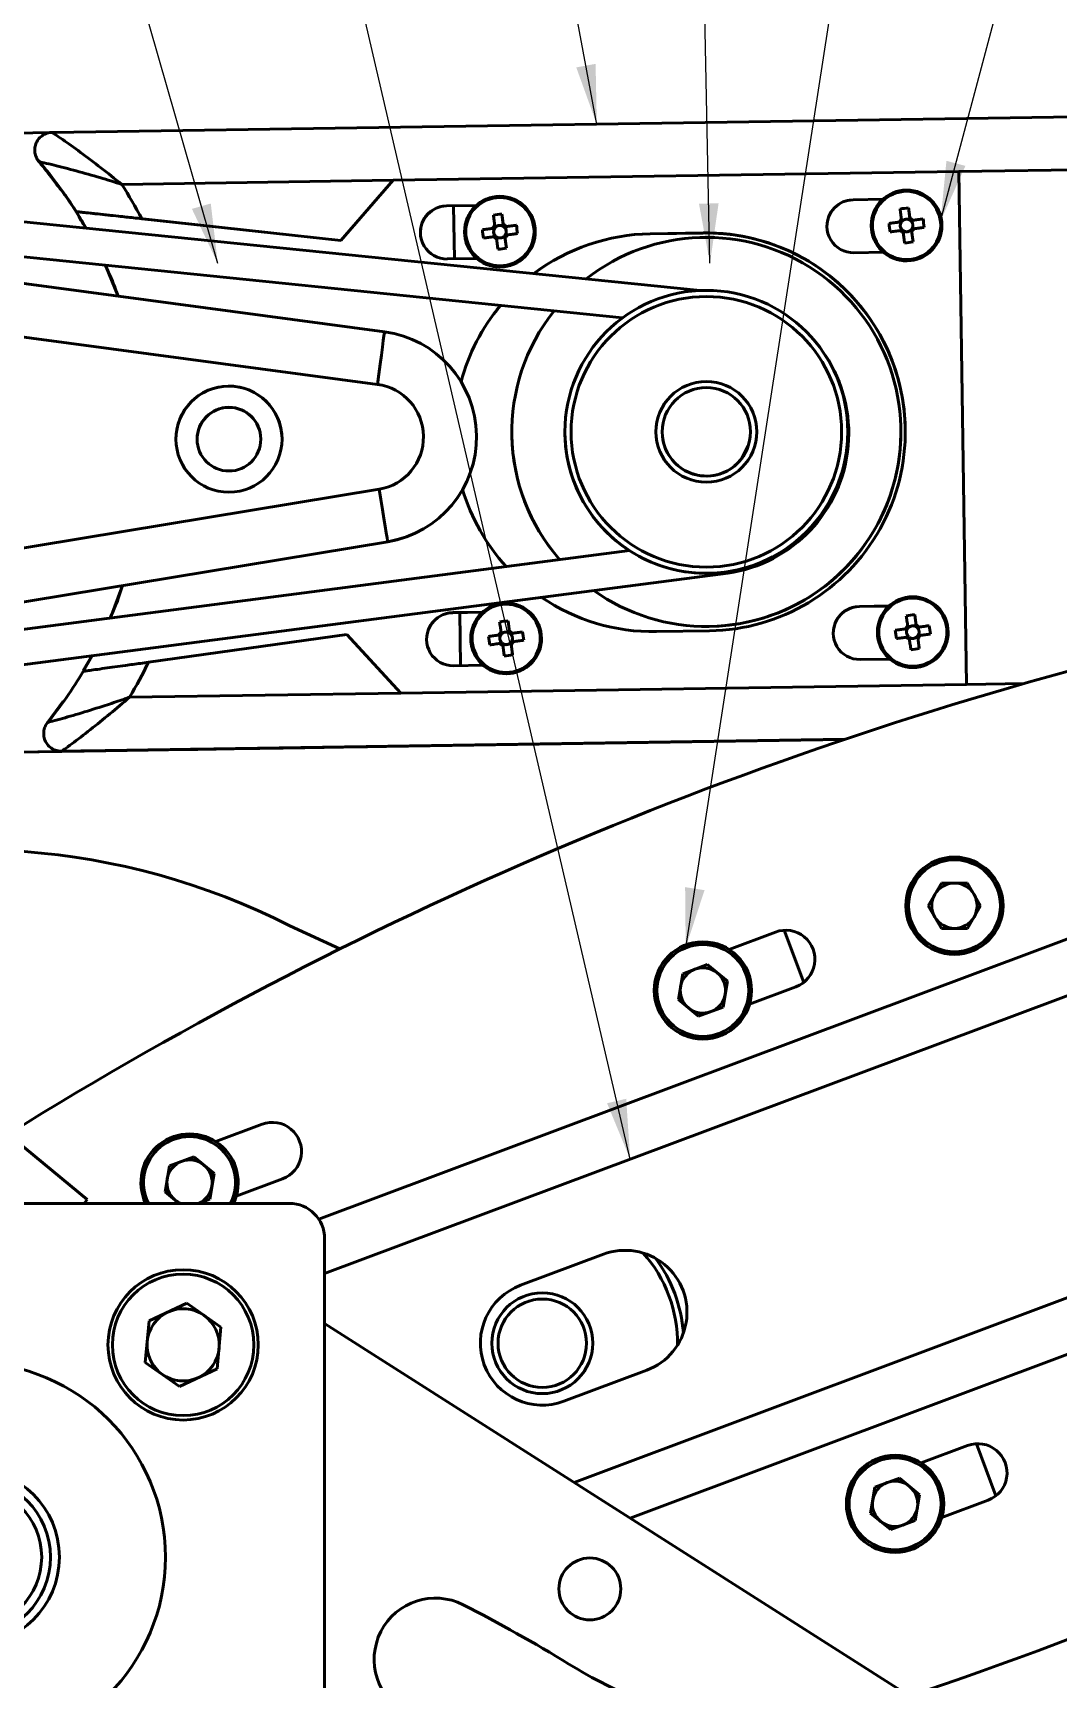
# Model space of a CAD drawing. Header units: millimetres. Extents: x -253 to 12701, y 1223 to 2077.
# Drawn here: x -90.4 to -33.7, y 1894.7 to 1985.7 of the extents above; entities that cross this region are included whole.
import ezdxf

# ---------------------------------------------------------------- set-up
doc = ezdxf.new("R2010")
doc.units = ezdxf.units.MM
doc.layers.add('NET DAM', color=7, linetype='Continuous', lineweight=50)
doc.layers.add('NET MANH', color=10, linetype='Continuous', lineweight=25)
doc.styles.get("Standard").update_dxf_attribs({"font": 'arial.ttf'})
doc.dimstyles.new('SLDDIMSTYLE0', dxfattribs={"dimtxt": 0.18, "dimasz": 3.302, "dimexe": 0, "dimexo": 0.0625, "dimgap": 0, "dimtad": 0, "dimtih": 1, "dimtoh": 1, "dimdec": 0, "dimrnd": 1e-09, "dimzin": 0, "dimdsep": 46, "dimtxsty": 'Standard', "dimsah": 1, "dimcen": 0.09, "dimadec": 0, "dimazin": 0, "dimtfac": 3.302, "dimtdec": 0, "dimtofl": 0, "dimtmove": 0, "dimatfit": 3, "dimfxl": 1, "dimfrac": 2, "dimtolj": 1, "dimtzin": 0, "dimarcsym": 0})

msp = doc.modelspace()

# ---------------------------------------------------------------- linework, layer by layer
at = {"layer": 'NET DAM', "color": 7}
for p, q in [((-29.001, 1981.169), (-89.355, 1980.247)), ((-101.415, 1980.053), (-89.354, 1980.237)), ((-90.317, 1979.254), (-90.317, 1979.254)), ((-90.317, 1979.245), (-90.317, 1979.245)), ((-90.089, 1978.698), (-89.152, 1977.477)), ((-90.081, 1978.622), (-90.08, 1978.638)), ((-90.081, 1978.631), (-90.081, 1978.631)), ((-90.081, 1978.622), (-90.081, 1978.622)), ((-70.507, 1977.602), (-39.221, 1978.08)), ((-39.221, 1978.079), (-70.507, 1977.601)), ((-39.221, 1978.08), (-28.956, 1978.237)), ((-39.221, 1978.08), (-38.788, 1949.728)), ((-53.514, 1971.505), (-107.109, 1976.953)), ((-89.152, 1977.477), (-89.021, 1977.307)), ((-85.505, 1977.373), (-70.507, 1977.602)), ((-73.389, 1974.268), (-70.507, 1977.602)), ((-70.507, 1977.601), (-73.389, 1974.267)), ((-70.507, 1977.601), (-70.507, 1977.602)), ((-67.551, 1976.179), (-65.912, 1976.204)), ((-67.551, 1976.178), (-65.913, 1976.203)), ((-67.551, 1976.179), (-67.551, 1976.178)), ((-67.16, 1976.183), (-67.115, 1973.252)), ((-45.065, 1976.523), (-43.426, 1976.548)), ((-45.065, 1976.521), (-43.427, 1976.546)), ((-45.065, 1976.523), (-45.065, 1976.521)), ((-42.003, 1976.073), (-41.921, 1975.464)), ((-73.389, 1974.267), (-88.024, 1975.866)), ((-88.024, 1975.866), (-88.024, 1975.866)), ((-88.024, 1975.866), (-87.471, 1974.957)), ((-84.405, 1975.472), (-73.389, 1974.268)), ((-64.734, 1975.076), (-64.873, 1975.058)), ((-64.408, 1975.12), (-64.546, 1975.101)), ((-64.489, 1975.729), (-64.408, 1975.12)), ((-64.408, 1975.12), (-64.397, 1975.042)), ((-64.373, 1975.024), (-64.295, 1975.034)), ((-63.687, 1975.116), (-64.295, 1975.034)), ((-64.277, 1974.896), (-64.295, 1975.034)), ((-44.065, 1975.071), (-44.065, 1975.071)), ((-43.081, 1975.208), (-42.472, 1975.289)), ((-42.472, 1975.289), (-42.395, 1975.3)), ((-42.472, 1975.289), (-42.454, 1975.151)), ((-42.248, 1975.42), (-42.386, 1975.401)), ((-41.921, 1975.464), (-42.06, 1975.445)), ((-41.921, 1975.464), (-41.911, 1975.386)), ((-41.886, 1975.368), (-41.809, 1975.378)), ((-41.2, 1975.46), (-41.809, 1975.378)), ((-41.791, 1975.239), (-41.809, 1975.378)), ((-41.747, 1974.913), (-41.766, 1975.051)), ((-40.154, 1975.131), (-40.154, 1975.131)), ((-57.814, 1969.992), (-103.35, 1974.621)), ((-57.816, 1969.991), (-103.345, 1974.619)), ((-73.389, 1974.267), (-73.389, 1974.268)), ((-66.551, 1974.728), (-66.551, 1974.727)), ((-65.567, 1974.865), (-64.958, 1974.946)), ((-64.958, 1974.946), (-64.881, 1974.956)), ((-64.958, 1974.946), (-64.94, 1974.807)), ((-64.915, 1974.619), (-64.896, 1974.48)), ((-64.784, 1974.395), (-64.646, 1974.413)), ((-64.458, 1974.438), (-64.319, 1974.457)), ((-64.329, 1974.534), (-64.319, 1974.457)), ((-64.238, 1973.848), (-64.319, 1974.457)), ((-64.233, 1974.569), (-64.252, 1974.708)), ((-62.641, 1974.787), (-62.641, 1974.787)), ((-53.349, 1974.685), (-56.282, 1974.64)), ((-56.282, 1974.639), (-53.349, 1974.683)), ((-56.282, 1974.64), (-56.282, 1974.639)), ((-53.349, 1974.685), (-53.349, 1974.683)), ((-42.429, 1974.963), (-42.41, 1974.824)), ((-42.298, 1974.739), (-42.159, 1974.757)), ((-41.971, 1974.782), (-41.833, 1974.801)), ((-41.843, 1974.878), (-41.833, 1974.801)), ((-41.751, 1974.192), (-41.833, 1974.801)), ((-65.867, 1973.271), (-67.506, 1973.246)), ((-43.38, 1973.615), (-45.02, 1973.59)), ((-97.638, 1972.789), (-70.978, 1969.22)), ((-86.408, 1972.897), (-85.706, 1971.192)), ((-71.367, 1966.314), (-97.947, 1969.872)), ((-60.163, 1967.216), (-60.163, 1967.216)), ((-65.89, 1963.492), (-65.89, 1963.495)), ((-63.935, 1963.521), (-63.935, 1963.52)), ((-61.002, 1963.57), (-61.002, 1963.568)), ((-55.625, 1963.653), (-55.612, 1963.945)), ((-55.625, 1963.653), (-55.625, 1963.653)), ((-50.737, 1963.727), (-50.737, 1963.727)), ((-45.36, 1963.808), (-45.36, 1963.81)), ((-45.337, 1962.913), (-45.307, 1963.728)), ((-45.307, 1963.728), (-45.307, 1963.73)), ((-42.427, 1963.849), (-42.427, 1963.85)), ((-45.337, 1962.914), (-45.337, 1962.913)), ((-97.737, 1956.144), (-71.279, 1960.512)), ((-104.068, 1951.075), (-57.439, 1957.126)), ((-70.801, 1957.617), (-97.339, 1953.236)), ((-97.339, 1953.232), (-70.801, 1957.614)), ((-70.801, 1957.614), (-70.801, 1957.617)), ((-106.473, 1948.807), (-51.993, 1955.877)), ((-106.472, 1948.806), (-51.993, 1955.875)), ((-51.993, 1955.877), (-51.993, 1955.875)), ((-85.46, 1955.193), (-86.137, 1953.402)), ((-44.721, 1954.036), (-43.082, 1954.061)), ((-44.721, 1954.035), (-43.083, 1954.06)), ((-67.207, 1953.693), (-65.568, 1953.718)), ((-67.207, 1953.691), (-65.57, 1953.716)), ((-67.207, 1953.693), (-67.207, 1953.691)), ((-66.816, 1953.697), (-66.772, 1950.766)), ((-64.145, 1953.243), (-64.064, 1952.634)), ((-44.721, 1954.036), (-44.721, 1954.035)), ((-41.659, 1953.586), (-41.577, 1952.977)), ((-73.056, 1952.494), (-84.03, 1950.954)), ((-70.073, 1949.25), (-73.056, 1952.494)), ((-66.207, 1952.241), (-66.207, 1952.241)), ((-65.223, 1952.378), (-64.615, 1952.459)), ((-64.615, 1952.459), (-64.537, 1952.47)), ((-64.615, 1952.459), (-64.596, 1952.321)), ((-64.39, 1952.59), (-64.529, 1952.571)), ((-64.064, 1952.634), (-64.202, 1952.615)), ((-64.064, 1952.634), (-64.053, 1952.556)), ((-64.029, 1952.538), (-63.952, 1952.548)), ((-63.343, 1952.63), (-63.952, 1952.548)), ((-63.933, 1952.409), (-63.952, 1952.548)), ((-62.297, 1952.301), (-62.297, 1952.301)), ((-55.946, 1952.642), (-53.013, 1952.687)), ((-53.016, 1952.931), (-53.016, 1952.93)), ((-43.721, 1952.585), (-43.721, 1952.585)), ((-42.737, 1952.722), (-42.128, 1952.803)), ((-42.128, 1952.803), (-42.051, 1952.813)), ((-42.128, 1952.803), (-42.11, 1952.665)), ((-42.085, 1952.477), (-42.066, 1952.338)), ((-41.904, 1952.934), (-42.043, 1952.915)), ((-41.954, 1952.252), (-41.816, 1952.271)), ((-41.577, 1952.977), (-41.716, 1952.959)), ((-41.628, 1952.296), (-41.489, 1952.314)), ((-41.577, 1952.977), (-41.567, 1952.9)), ((-41.543, 1952.881), (-41.465, 1952.892)), ((-41.499, 1952.392), (-41.489, 1952.314)), ((-41.408, 1951.706), (-41.489, 1952.314)), ((-40.857, 1952.973), (-41.465, 1952.892)), ((-41.447, 1952.753), (-41.465, 1952.892)), ((-41.403, 1952.426), (-41.422, 1952.565)), ((-39.81, 1952.645), (-39.81, 1952.645)), ((-64.571, 1952.133), (-64.552, 1951.994)), ((-64.44, 1951.908), (-64.302, 1951.927)), ((-64.114, 1951.952), (-63.975, 1951.971)), ((-63.985, 1952.048), (-63.975, 1951.971)), ((-63.894, 1951.362), (-63.975, 1951.971)), ((-63.89, 1952.083), (-63.908, 1952.221)), ((-87.164, 1951.311), (-87.639, 1950.49)), ((-87.142, 1951.314), (-87.635, 1950.447)), ((-65.523, 1950.785), (-67.163, 1950.76)), ((-43.037, 1951.128), (-44.676, 1951.103)), ((-38.788, 1949.728), (-70.073, 1949.25)), ((-70.073, 1949.25), (-85.072, 1949.02)), ((-89.824, 1946.991), (-89.824, 1946.991)), ((-89.824, 1946.982), (-89.824, 1946.982)), ((-89.824, 1946.982), (-89.822, 1946.932)), ((-96.228, 1945.906), (-45.549, 1946.68)), ((-88.831, 1946.019), (-96.228, 1945.906)), ((-88.831, 1946.028), (-45.519, 1946.691)), ((-88.831, 1946.028), (-88.831, 1946.028)), ((-88.831, 1946.019), (-88.831, 1946.019)), ((-40.908, 1937.49), (-40.186, 1938.741)), ((-38.741, 1938.741), (-40.186, 1938.741)), ((-38.741, 1938.741), (-38.018, 1937.49)), ((-40.908, 1937.49), (-40.186, 1936.238)), ((-38.018, 1937.49), (-38.741, 1936.238)), ((-76.205, 1936.384), (-73.452, 1935.098)), ((-31.224, 1936.397), (-74.617, 1920.158)), ((-49.358, 1936.031), (-51.922, 1935.072)), ((-47.795, 1933.252), (-48.873, 1936.132)), ((-40.186, 1936.238), (-38.741, 1936.238)), ((-53.133, 1934.232), (-54.486, 1933.726)), ((-52.017, 1933.313), (-53.133, 1934.232)), ((-54.724, 1932.3), (-54.486, 1933.726)), ((-52.017, 1933.313), (-52.255, 1931.888)), ((-53.609, 1931.381), (-54.724, 1932.3)), ((-50.791, 1932.05), (-48.227, 1933.009)), ((-53.609, 1931.381), (-52.255, 1931.888)), ((-77.746, 1925.408), (-80.31, 1924.448)), ((-87.412, 1921.246), (-91.792, 1924.855)), ((-81.521, 1923.608), (-82.875, 1923.102)), ((-80.406, 1922.69), (-81.521, 1923.608)), ((-83.113, 1921.676), (-82.875, 1923.102)), ((-80.406, 1922.69), (-80.644, 1921.264)), ((-79.179, 1921.426), (-76.615, 1922.386)), ((-82.332, 1921.033), (-83.113, 1921.676)), ((-76.246, 1921.033), (-111.446, 1921.033)), ((-87.588, 1921.033), (-87.412, 1921.246)), ((-81.261, 1921.033), (-80.644, 1921.264)), ((-74.291, 1891.7), (-74.291, 1919.077)), ((-63.453, 1916.506), (-58.874, 1918.219)), ((-57.398, 1903.634), (-23.842, 1916.192)), ((-81.91, 1915.507), (-84, 1914.535)), ((-81.91, 1915.507), (-80.023, 1914.183)), ((-84.204, 1912.239), (-84, 1914.535)), ((-80.023, 1914.183), (-80.226, 1911.886)), ((-42.024, 1893.851), (-74.291, 1914.384)), ((-84.204, 1912.239), (-82.317, 1910.914)), ((-82.317, 1910.914), (-80.226, 1911.886)), ((-56.475, 1911.809), (-61.054, 1910.096)), ((-38.734, 1907.643), (-41.298, 1906.684)), ((-37.171, 1904.864), (-38.249, 1907.743)), ((-42.509, 1905.844), (-43.862, 1905.337)), ((-41.393, 1904.925), (-42.509, 1905.844)), ((-44.1, 1903.912), (-43.862, 1905.337)), ((-41.393, 1904.925), (-41.632, 1903.5)), ((-40.167, 1903.662), (-37.603, 1904.621)), ((-42.985, 1902.993), (-44.1, 1903.912)), ((-42.985, 1902.993), (-41.632, 1903.5))]:
    msp.add_line(p, q, dxfattribs=at)
at = {"layer": 'NET DAM', "color": 8}
for p, q in [((-89.175, 1977.459), (-90.081, 1978.631)), ((-45.397, 1962.913), (-45.337, 1962.914)), ((-53.144, 1961.246), (-53.144, 1961.246)), ((-52.013, 1955.954), (-51.993, 1955.877)), ((-35.592, 1949.777), (-38.788, 1949.728)), ((-88.739, 1948.807), (-89.606, 1947.612)), ((-74.291, 1917.148), (-31.601, 1933.124)), ((-26.299, 1918.404), (-60.497, 1905.606))]:
    msp.add_line(p, q, dxfattribs=at)
at = {"layer": 'NET DAM', "color": 7, "flags": 128}
for points in [[(-42.468, 1976.011), (-42.458, 1975.941), (-42.449, 1975.871), (-42.44, 1975.8), (-42.43, 1975.729), (-42.421, 1975.658), (-42.411, 1975.586), (-42.402, 1975.514), (-42.392, 1975.442)], [(-41.927, 1975.504), (-41.936, 1975.577), (-41.946, 1975.648), (-41.955, 1975.72), (-41.965, 1975.791), (-41.974, 1975.862), (-41.984, 1975.933), (-41.993, 1976.003), (-42.003, 1976.073)], [(-64.954, 1975.667), (-64.945, 1975.597), (-64.935, 1975.527), (-64.926, 1975.456), (-64.916, 1975.386), (-64.907, 1975.314), (-64.897, 1975.243), (-64.888, 1975.171), (-64.878, 1975.098)], [(-64.413, 1975.161), (-64.423, 1975.233), (-64.432, 1975.305), (-64.442, 1975.376), (-64.451, 1975.448), (-64.461, 1975.519), (-64.47, 1975.589), (-64.48, 1975.659), (-64.489, 1975.729)], [(-63.687, 1975.116), (-63.756, 1975.106), (-63.826, 1975.097), (-63.897, 1975.088), (-63.968, 1975.078), (-64.039, 1975.069), (-64.111, 1975.059), (-64.183, 1975.05), (-64.255, 1975.04)], [(-42.513, 1975.284), (-42.585, 1975.275), (-42.657, 1975.265), (-42.728, 1975.256), (-42.8, 1975.246), (-42.871, 1975.237), (-42.941, 1975.227), (-43.011, 1975.218), (-43.081, 1975.208)], [(-41.2, 1975.46), (-41.27, 1975.45), (-41.34, 1975.441), (-41.411, 1975.432), (-41.482, 1975.422), (-41.553, 1975.413), (-41.625, 1975.403), (-41.697, 1975.393), (-41.769, 1975.384)], [(-41.707, 1974.919), (-41.635, 1974.928), (-41.563, 1974.938), (-41.491, 1974.947), (-41.42, 1974.957), (-41.349, 1974.966), (-41.278, 1974.976), (-41.208, 1974.985), (-41.138, 1974.994)], [(-64.999, 1974.941), (-65.071, 1974.931), (-65.143, 1974.921), (-65.215, 1974.912), (-65.286, 1974.902), (-65.357, 1974.893), (-65.427, 1974.883), (-65.498, 1974.874), (-65.567, 1974.865)], [(-65.505, 1974.399), (-65.435, 1974.409), (-65.365, 1974.418), (-65.295, 1974.428), (-65.224, 1974.437), (-65.152, 1974.447), (-65.081, 1974.456), (-65.009, 1974.466), (-64.937, 1974.475)], [(-64.779, 1974.355), (-64.769, 1974.283), (-64.76, 1974.211), (-64.75, 1974.139), (-64.74, 1974.068), (-64.731, 1973.997), (-64.722, 1973.926), (-64.712, 1973.856), (-64.703, 1973.786)], [(-64.238, 1973.848), (-64.247, 1973.918), (-64.256, 1973.988), (-64.266, 1974.059), (-64.275, 1974.13), (-64.285, 1974.201), (-64.294, 1974.273), (-64.304, 1974.345), (-64.314, 1974.417)], [(-64.193, 1974.575), (-64.121, 1974.584), (-64.049, 1974.594), (-63.977, 1974.603), (-63.906, 1974.613), (-63.835, 1974.622), (-63.764, 1974.632), (-63.694, 1974.641), (-63.625, 1974.651)], [(-43.019, 1974.743), (-42.949, 1974.753), (-42.879, 1974.762), (-42.808, 1974.771), (-42.738, 1974.781), (-42.666, 1974.79), (-42.595, 1974.8), (-42.523, 1974.81), (-42.45, 1974.819)], [(-42.293, 1974.699), (-42.283, 1974.626), (-42.273, 1974.554), (-42.264, 1974.483), (-42.254, 1974.411), (-42.245, 1974.34), (-42.235, 1974.27), (-42.226, 1974.2), (-42.217, 1974.13)], [(-41.751, 1974.192), (-41.761, 1974.262), (-41.77, 1974.332), (-41.78, 1974.403), (-41.789, 1974.474), (-41.799, 1974.545), (-41.808, 1974.617), (-41.818, 1974.688), (-41.827, 1974.761)], [(-71.367, 1966.314), (-71.291, 1966.881), (-71.218, 1967.426), (-71.151, 1967.929), (-71.092, 1968.369), (-71.044, 1968.731), (-71.008, 1968.999), (-70.986, 1969.165), (-70.978, 1969.22)], [(-50.771, 1963.28), (-50.865, 1962.908), (-51.244, 1962.198)], [(-71.279, 1960.512), (-71.185, 1959.948), (-71.096, 1959.405), (-71.013, 1958.904), (-70.941, 1958.466), (-70.881, 1958.105), (-70.837, 1957.838), (-70.81, 1957.673), (-70.801, 1957.617)], [(-64.61, 1953.181), (-64.601, 1953.111), (-64.592, 1953.041), (-64.582, 1952.97), (-64.573, 1952.899), (-64.563, 1952.828), (-64.554, 1952.756), (-64.544, 1952.684), (-64.534, 1952.612)], [(-64.069, 1952.674), (-64.079, 1952.746), (-64.088, 1952.818), (-64.098, 1952.89), (-64.107, 1952.961), (-64.117, 1953.032), (-64.126, 1953.103), (-64.136, 1953.173), (-64.145, 1953.243)], [(-42.124, 1953.524), (-42.115, 1953.455), (-42.105, 1953.385), (-42.096, 1953.314), (-42.086, 1953.243), (-42.077, 1953.172), (-42.067, 1953.1), (-42.058, 1953.028), (-42.048, 1952.956)], [(-41.583, 1953.018), (-41.592, 1953.09), (-41.602, 1953.162), (-41.612, 1953.234), (-41.621, 1953.305), (-41.631, 1953.376), (-41.64, 1953.447), (-41.649, 1953.517), (-41.659, 1953.586)], [(-64.655, 1952.454), (-64.727, 1952.445), (-64.799, 1952.435), (-64.871, 1952.425), (-64.942, 1952.416), (-65.013, 1952.406), (-65.084, 1952.397), (-65.154, 1952.388), (-65.223, 1952.378)], [(-63.343, 1952.63), (-63.412, 1952.62), (-63.483, 1952.611), (-63.553, 1952.601), (-63.624, 1952.592), (-63.695, 1952.582), (-63.767, 1952.573), (-63.839, 1952.563), (-63.911, 1952.554)], [(-42.169, 1952.798), (-42.241, 1952.788), (-42.313, 1952.779), (-42.384, 1952.769), (-42.456, 1952.76), (-42.527, 1952.75), (-42.597, 1952.741), (-42.667, 1952.731), (-42.737, 1952.722)], [(-42.675, 1952.257), (-42.605, 1952.266), (-42.535, 1952.276), (-42.465, 1952.285), (-42.394, 1952.295), (-42.322, 1952.304), (-42.251, 1952.314), (-42.179, 1952.323), (-42.107, 1952.333)], [(-41.408, 1951.706), (-41.417, 1951.776), (-41.426, 1951.846), (-41.436, 1951.916), (-41.445, 1951.987), (-41.455, 1952.059), (-41.464, 1952.13), (-41.474, 1952.202), (-41.484, 1952.274)], [(-40.857, 1952.973), (-40.926, 1952.964), (-40.996, 1952.955), (-41.067, 1952.945), (-41.138, 1952.936), (-41.209, 1952.926), (-41.281, 1952.917), (-41.353, 1952.907), (-41.425, 1952.897)], [(-41.363, 1952.432), (-41.291, 1952.442), (-41.219, 1952.451), (-41.147, 1952.461), (-41.076, 1952.471), (-41.005, 1952.48), (-40.934, 1952.489), (-40.864, 1952.499), (-40.794, 1952.508)], [(-65.161, 1951.913), (-65.092, 1951.922), (-65.021, 1951.932), (-64.951, 1951.941), (-64.88, 1951.951), (-64.809, 1951.96), (-64.737, 1951.97), (-64.665, 1951.979), (-64.593, 1951.989)], [(-64.435, 1951.868), (-64.425, 1951.796), (-64.416, 1951.724), (-64.406, 1951.653), (-64.397, 1951.581), (-64.387, 1951.51), (-64.378, 1951.44), (-64.368, 1951.37), (-64.359, 1951.3)], [(-63.894, 1951.362), (-63.903, 1951.432), (-63.913, 1951.502), (-63.922, 1951.572), (-63.931, 1951.643), (-63.941, 1951.715), (-63.951, 1951.786), (-63.96, 1951.858), (-63.97, 1951.931)], [(-63.849, 1952.088), (-63.777, 1952.098), (-63.705, 1952.108), (-63.633, 1952.117), (-63.562, 1952.127), (-63.491, 1952.136), (-63.42, 1952.146), (-63.35, 1952.155), (-63.281, 1952.164)], [(-41.949, 1952.212), (-41.939, 1952.14), (-41.929, 1952.068), (-41.92, 1951.996), (-41.91, 1951.925), (-41.901, 1951.854), (-41.891, 1951.784), (-41.882, 1951.713), (-41.873, 1951.644)], [(-89.211, 1946.09), (-89.105, 1946.054), (-88.831, 1946.019)]]:
    msp.add_lwpolyline(points, dxfattribs=at)
at = {"layer": 'NET DAM', "color": 7}
for centre, radius in [((-42.11, 1975.101), 1.956), ((-42.11, 1975.101), 1.886), ((-64.596, 1974.757), 1.956), ((-64.596, 1974.757), 1.886), ((-53.181, 1963.69), 7.822), ((-53.181, 1963.69), 7.48), ((-79.578, 1963.287), 2.933), ((-53.181, 1963.69), 2.787), ((-53.181, 1963.69), 2.444), ((-79.578, 1963.285), 1.76), ((-64.252, 1952.271), 1.956), ((-64.252, 1952.271), 1.886), ((-41.766, 1952.615), 1.956), ((-41.766, 1952.615), 1.886), ((-39.463, 1937.49), 2.689), ((-39.463, 1937.49), 2.542), ((-53.371, 1932.807), 2.689), ((-53.371, 1932.807), 2.542), ((-82.113, 1913.211), 4.156), ((-82.113, 1913.211), 3.911), ((-62.253, 1913.301), 2.787), ((-62.253, 1913.301), 2.444), ((-93.846, 1901.477), 10.756), ((-42.747, 1904.419), 2.689), ((-42.747, 1904.419), 2.542), ((-93.846, 1901.477), 4.889), ((-93.846, 1901.477), 4.4), ((-93.846, 1901.477), 3.911), ((-59.624, 1899.717), 1.711)]:
    msp.add_circle(centre, radius, dxfattribs=at)
for centre, radius, start, end in [((-108.419, 1962.842), 24.199, 32.56303, 40.72809), ((-108.419, 1962.843), 27.132, 27.74021, 32.37919), ((-67.529, 1974.712), 1.467, 90.87598, 270.87599), ((-67.529, 1974.711), 1.467, 90.87598, 180.87598), ((-45.043, 1975.056), 1.467, 90.87598, 270.87599), ((-45.043, 1975.055), 1.467, 90.87598, 180.87598), ((-41.32, 1969.189), 6.917, 95.66275, 99.55106), ((-64.596, 1974.758), 0.442, 129.63476, 155.57905), ((-63.806, 1968.846), 6.917, 95.66275, 99.55106), ((-64.596, 1974.757), 0.348, 113.43899, 140.06925), ((-64.596, 1974.757), 0.348, 81.77482, 113.43899), ((-64.596, 1974.757), 0.348, 55.14456, 81.77482), ((-64.596, 1974.758), 0.442, 39.63476, 65.57905), ((-64.596, 1974.757), 0.348, 50.06925, 55.14456), ((-64.596, 1974.757), 0.348, 23.43899, 50.06925), ((-70.511, 1973.968), 6.92, 5.66369, 9.55012), ((-42.11, 1975.101), 1.956, 180.87599, 0.87598), ((-36.193, 1975.892), 6.921, 185.66394, 189.54987), ((-42.11, 1975.101), 0.442, 129.63476, 155.57905), ((-42.11, 1975.101), 0.348, 171.77482, 203.43899), ((-42.11, 1975.101), 0.348, 145.14456, 171.77482), ((-42.11, 1975.101), 0.348, 140.06925, 145.14456), ((-42.11, 1975.101), 0.348, 113.43899, 140.06925), ((-42.11, 1975.101), 0.348, 81.77482, 113.43899), ((-42.11, 1975.101), 0.348, 55.14456, 81.77482), ((-42.11, 1975.101), 0.442, 39.63476, 65.57905), ((-42.11, 1975.101), 0.348, 50.06925, 55.14456), ((-42.11, 1975.101), 0.348, 23.43899, 50.06925), ((-42.11, 1975.101), 0.348, 325.14456, 351.77482), ((-42.11, 1975.101), 0.348, 351.77482, 23.43899), ((-48.025, 1974.311), 6.92, 5.66369, 9.55012), ((-64.596, 1974.757), 1.956, 180.87599, 0.87598), ((-58.68, 1975.548), 6.921, 185.66394, 189.54987), ((-64.596, 1974.757), 0.348, 171.77482, 203.43899), ((-64.596, 1974.757), 0.348, 145.14456, 171.77482), ((-64.596, 1974.758), 0.442, 219.63476, 245.57905), ((-64.596, 1974.757), 0.348, 203.43899, 230.06925), ((-64.596, 1974.757), 0.348, 140.06925, 145.14456), ((-64.596, 1974.757), 0.348, 230.06925, 235.14456), ((-64.596, 1974.757), 0.348, 235.14456, 261.77482), ((-64.596, 1974.757), 0.348, 261.77482, 293.43899), ((-64.596, 1974.757), 0.348, 293.43899, 320.06925), ((-64.596, 1974.757), 0.348, 320.06925, 325.14456), ((-64.596, 1974.758), 0.442, 309.63476, 335.57905), ((-64.596, 1974.757), 0.348, 325.14456, 351.77482), ((-64.596, 1974.757), 0.348, 351.77482, 23.43899), ((-56.114, 1963.641), 11, 90.87598, 126.87695), ((-56.114, 1963.64), 11, 90.87598, 126.86669), ((-53.181, 1963.685), 10.756, 270.87598, 128.12531), ((-53.181, 1963.686), 11, 270.87598, 90.87599), ((-53.181, 1963.685), 11, 0.87599, 90.87599), ((-42.11, 1975.101), 0.442, 219.63476, 245.57905), ((-42.11, 1975.101), 0.348, 203.43899, 230.06925), ((-42.11, 1975.101), 0.348, 230.06925, 235.14456), ((-42.11, 1975.101), 0.348, 235.14456, 261.77482), ((-42.9, 1981.021), 6.925, 275.66488, 279.54893), ((-42.11, 1975.101), 0.348, 261.77482, 293.43899), ((-42.11, 1975.101), 0.348, 293.43899, 320.06925), ((-42.11, 1975.101), 0.348, 320.06925, 325.14456), ((-42.11, 1975.101), 0.442, 309.63476, 335.57905), ((-65.386, 1980.677), 6.925, 275.66488, 279.54893), ((-56.114, 1963.641), 11, 140.23363, 165.15886), ((-56.114, 1963.64), 11, 140.22525, 165.15394), ((-53.181, 1963.685), 10.756, 141.53324, 221.02131), ((-71.756, 1963.406), 5.867, 279.3757, 82.37627), ((-53.121, 1963.61), 7.815, 354.88972, 33.3515), ((-79.578, 1963.285), 2.933, 0.87599, 180.87598), ((-71.756, 1963.406), 2.933, 279.3757, 82.37627), ((-79.578, 1963.282), 1.76, 0.87599, 180.87598), ((-71.756, 1963.402), 5.867, 279.3757, 0.87598), ((-53.181, 1963.685), 10.756, 180.87598, 221.01789), ((-53.181, 1963.688), 7.822, 180.87599, 322.39231), ((-53.181, 1963.686), 7.822, 182.70654, 236.99452), ((-53.181, 1963.69), 2.444, 185.52421, 322.39231), ((-53.181, 1963.685), 10.756, 270.87598, 0.87598), ((-53.181, 1963.688), 7.822, 322.39231, 0.87598), ((-53.121, 1963.61), 7.815, 278.3017, 354.88972), ((-53.121, 1963.609), 7.815, 278.3017, 354.88972), ((-56.114, 1963.641), 11, 196.57982, 222.27164), ((-53.167, 1963.707), 7.844, 221.61634, 243.14078), ((-56.114, 1963.641), 11, 235.83891, 270.87598), ((-53.181, 1963.685), 10.756, 234.63725, 270.87598), ((-53.181, 1963.685), 10.756, 234.64144, 270.87598), ((-67.185, 1952.226), 1.467, 90.87598, 270.87599), ((-67.185, 1952.225), 1.467, 90.87598, 180.87598), ((-63.462, 1946.359), 6.917, 95.66275, 99.55106), ((-44.699, 1952.57), 1.467, 90.87598, 270.87599), ((-44.699, 1952.569), 1.467, 90.87598, 180.87598), ((-40.976, 1946.703), 6.917, 95.66275, 99.55106), ((-64.252, 1952.271), 1.956, 180.87599, 0.87598), ((-58.336, 1953.061), 6.921, 185.66394, 189.54987), ((-64.252, 1952.271), 0.442, 129.63476, 155.57905), ((-64.252, 1952.271), 0.348, 171.77482, 203.43899), ((-64.252, 1952.271), 0.348, 145.14456, 171.77482), ((-64.252, 1952.271), 0.348, 140.06925, 145.14456), ((-64.252, 1952.271), 0.348, 113.43899, 140.06925), ((-64.252, 1952.271), 0.348, 81.77482, 113.43899), ((-64.252, 1952.271), 0.348, 55.14456, 81.77482), ((-64.252, 1952.271), 0.442, 39.63476, 65.57905), ((-64.252, 1952.271), 0.348, 50.06925, 55.14456), ((-64.252, 1952.271), 0.348, 23.43899, 50.06925), ((-64.252, 1952.271), 0.348, 351.77482, 23.43899), ((-70.167, 1951.481), 6.92, 5.66369, 9.55012), ((-41.766, 1952.615), 1.956, 180.87599, 0.87598), ((-35.85, 1953.405), 6.921, 185.66394, 189.54987), ((-41.766, 1952.615), 0.442, 129.63476, 155.57905), ((-41.766, 1952.615), 0.348, 171.77482, 203.43899), ((-41.766, 1952.615), 0.348, 145.14456, 171.77482), ((-41.766, 1952.615), 0.442, 219.63476, 245.57905), ((-41.766, 1952.615), 0.348, 203.43899, 230.06925), ((-41.766, 1952.615), 0.348, 140.06925, 145.14456), ((-41.766, 1952.615), 0.348, 113.43899, 140.06925), ((-41.766, 1952.615), 0.348, 230.06925, 235.14456), ((-41.766, 1952.615), 0.348, 235.14456, 261.77482), ((-41.766, 1952.615), 0.348, 81.77482, 113.43899), ((-41.766, 1952.615), 0.348, 261.77482, 293.43899), ((-41.766, 1952.615), 0.348, 55.14456, 81.77482), ((-41.766, 1952.615), 0.348, 293.43899, 320.06925), ((-41.766, 1952.615), 0.442, 39.63476, 65.57905), ((-41.766, 1952.615), 0.348, 50.06925, 55.14456), ((-41.766, 1952.615), 0.348, 23.43899, 50.06925), ((-41.766, 1952.615), 0.348, 320.06925, 325.14456), ((-41.766, 1952.615), 0.442, 309.63476, 335.57905), ((-41.766, 1952.615), 0.348, 325.14456, 351.77482), ((-41.766, 1952.615), 0.348, 351.77482, 23.43899), ((-47.681, 1951.825), 6.92, 5.66369, 9.55012), ((25.062, 1737.174), 221.085, 103.56492, 121.90724), ((-64.252, 1952.271), 0.442, 219.63476, 245.57905), ((-64.252, 1952.271), 0.348, 203.43899, 230.06925), ((-64.252, 1952.271), 0.348, 230.06925, 235.14456), ((-64.252, 1952.271), 0.348, 235.14456, 261.77482), ((-65.043, 1958.191), 6.925, 275.66488, 279.54893), ((-64.252, 1952.271), 0.348, 261.77482, 293.43899), ((-64.252, 1952.271), 0.348, 293.43899, 320.06925), ((-64.252, 1952.271), 0.348, 320.06925, 325.14456), ((-64.252, 1952.271), 0.442, 309.63476, 335.57905), ((-64.252, 1952.271), 0.348, 325.14456, 351.77482), ((-42.556, 1958.535), 6.925, 275.66488, 279.54893), ((-108.419, 1962.842), 24.199, 321.02388, 329.18893), ((-108.419, 1962.843), 27.132, 329.37278, 334.01176), ((-93.846, 1901.477), 39.111, 63.18789, 240), ((-39.463, 1937.49), 1.252, 90, 150), ((-39.463, 1937.49), 1.252, 30, 90), ((-39.463, 1937.49), 1.252, 150, 210), ((-39.463, 1937.49), 1.252, 330, 30), ((-39.463, 1937.49), 1.252, 210, 270), ((-39.463, 1937.49), 1.252, 270, 330), ((-48.792, 1934.52), 1.613, 290.51766, 110.51766), ((-53.371, 1932.807), 1.252, 50.51766, 110.51766), ((-53.371, 1932.807), 1.252, 110.51766, 170.51766), ((-53.371, 1932.807), 1.252, 350.51766, 50.51766), ((-53.371, 1932.807), 1.252, 170.51766, 230.51766), ((-53.371, 1932.807), 1.252, 290.51766, 350.51766), ((-53.371, 1932.807), 1.252, 230.51766, 290.51766), ((-77.18, 1923.897), 1.613, 290.51766, 110.51766), ((-81.759, 1922.183), 2.689, 334.67843, 205.32157), ((-81.759, 1922.183), 1.252, 110.51766, 170.51766), ((-81.759, 1922.183), 1.252, 50.51766, 110.51766), ((-81.759, 1922.183), 1.252, 350.51766, 50.51766), ((-81.759, 1922.183), 1.252, 170.51766, 230.51766), ((-81.759, 1922.183), 1.252, 293.23669, 350.51766), ((-81.759, 1922.183), 1.252, 230.51766, 246.76331), ((-76.246, 1919.077), 1.956, 0, 90), ((-57.674, 1915.014), 3.422, 290.51766, 110.51766), ((-62.253, 1913.301), 7.48, 359.21378, 41.82153), ((-62.253, 1913.301), 7.822, 4.13005, 36.90527), ((-62.253, 1913.301), 3.422, 110.51766, 290.51766), ((-82.113, 1913.211), 1.997, 114.93615, 174.93615), ((-82.113, 1913.211), 1.997, 54.93615, 114.93615), ((-82.113, 1913.211), 1.997, 354.93615, 54.93615), ((-82.113, 1913.211), 1.997, 174.93615, 234.93615), ((-82.113, 1913.211), 1.997, 294.93615, 354.93615), ((-82.113, 1913.211), 1.997, 234.93615, 294.93615), ((-38.168, 1906.132), 1.613, 290.51766, 110.51766), ((-112.022, 2103.478), 221.085, 288.45806, 297.47039), ((-42.747, 1904.419), 1.252, 110.51766, 170.51766), ((-42.747, 1904.419), 1.252, 50.51766, 110.51766), ((-42.747, 1904.419), 1.252, 350.51766, 50.51766), ((-42.747, 1904.419), 1.252, 170.51766, 230.51766), ((-42.747, 1904.419), 1.252, 290.51766, 350.51766), ((-42.747, 1904.419), 1.252, 230.51766, 290.51766), ((-68.162, 1895.82), 3.387, 62.9793, 242.9793), ((-105.225, 1823.144), 84.968, 58.46565, 62.9793), ((-45.935, 1919.766), 28.395, 238.46565, 270)]:
    msp.add_arc(centre, radius, start, end, dxfattribs=at)
at = {"layer": 'NET DAM', "color": 8}
msp.add_arc((-81.759, 1922.183), 2.542, 333.10396, 206.89604, dxfattribs=at)
at = {"layer": 'NET DAM', "color": 7}
for centre, major_axis, ratio, start_param, end_param in [((-64.602, 1974.8), (-0.04, 0.304), 0.989574, 5.968699, 6.603832), ((-42.152, 1975.095), (0.305, 0.032), 0.990165, 2.851738, 3.48687), ((-42.115, 1975.144), (-0.04, 0.304), 0.989574, 5.968699, 6.603832), ((-42.067, 1975.107), (0.303, 0.049), 0.990037, 5.938269, 6.573402), ((-64.638, 1974.751), (0.305, 0.032), 0.990165, 2.851738, 3.48687), ((-64.59, 1974.714), (-0.042, 0.304), 0.990658, 2.820582, 3.455715), ((-64.553, 1974.763), (0.303, 0.049), 0.990037, 5.938269, 6.573402), ((-42.104, 1975.058), (-0.042, 0.304), 0.990658, 2.820582, 3.455715), ((-64.295, 1952.265), (0.305, 0.032), 0.990165, 2.851738, 3.48687), ((-64.258, 1952.313), (-0.04, 0.304), 0.989574, 5.968699, 6.603832), ((-64.209, 1952.277), (0.303, 0.049), 0.990037, 5.938269, 6.573402), ((-41.808, 1952.609), (0.305, 0.032), 0.990165, 2.851738, 3.48687), ((-41.771, 1952.657), (-0.04, 0.304), 0.989574, 5.968699, 6.603832), ((-41.76, 1952.572), (-0.042, 0.304), 0.990658, 2.820582, 3.455715), ((-41.723, 1952.62), (0.303, 0.049), 0.990037, 5.938269, 6.573402), ((-64.246, 1952.228), (-0.042, 0.304), 0.990658, 2.820582, 3.455715), ((-93.003, 1945.96), (22.122, 0.338), 0.000194, 0.422464, 1.123092)]:
    msp.add_ellipse(centre, major_axis=major_axis, ratio=ratio, start_param=start_param, end_param=end_param, dxfattribs=at)
at = {"layer": 'NET DAM', "color": 8}
for start_param, end_param in [(4.902441, 6.70565), (1.123092, 1.380744)]:
    msp.add_ellipse((-93.003, 1945.96), major_axis=(22.122, 0.338), ratio=0.000194, start_param=start_param, end_param=end_param, dxfattribs=at)
at = {"layer": 'NET DAM', "color": 7}
for points in [[(-89.355, 1980.247), (-89.447, 1980.238), (-89.631, 1980.219), (-89.884, 1980.096), (-90.094, 1979.912), (-90.243, 1979.675), (-90.325, 1979.406), (-90.313, 1979.221), (-90.307, 1979.128)], [(-89.606, 1947.621), (-89.658, 1947.544), (-89.762, 1947.391), (-89.834, 1947.117), (-89.818, 1946.933), (-89.81, 1946.841)]]:
    msp.add_open_spline(points, degree=3, dxfattribs=at)
for points, knots in [([(-85.505, 1977.373), (-85.892, 1977.683), (-86.667, 1978.305), (-87.798, 1979.155), (-88.687, 1979.789), (-89.155, 1980.112), (-89.329, 1980.23), (-89.346, 1980.241), (-89.355, 1980.247)], [0, 0, 0, 0, 0.242543, 0.485556, 0.723436, 0.8618, 0.932818, 1, 1, 1, 1]), ([(-90.081, 1978.631), (-90.134, 1978.706), (-90.242, 1978.855), (-90.314, 1979.078), (-90.309, 1979.212), (-90.308, 1979.254)], [0, 0, 0, 0, 0.407318, 0.814637, 1, 1, 1, 1]), ([(-90.081, 1978.631), (-90.072, 1978.629), (-90.054, 1978.624), (-89.861, 1978.578), (-89.297, 1978.445), (-88.216, 1978.17), (-86.921, 1977.807), (-86.006, 1977.533), (-85.552, 1977.388), (-85.505, 1977.373)], [0, 0, 0, 0, 0.063699, 0.131183, 0.283947, 0.528946, 0.764722, 0.975692, 1, 1, 1, 1]), ([(-87.496, 1974.959), (-87.813, 1975.516), (-88.29, 1976.353), (-88.953, 1977.182), (-89.175, 1977.459)], [0, 0, 0, 0, 0.6656419, 1, 1, 1, 1]), ([(-88.024, 1975.866), (-88.01, 1975.864), (-87.981, 1975.859), (-87.749, 1975.831), (-87.368, 1975.793), (-86.701, 1975.723), (-85.828, 1975.626), (-84.984, 1975.537), (-84.553, 1975.488), (-84.405, 1975.472)], [0, 0, 0, 0, 0.108577, 0.226289, 0.355423, 0.497991, 0.747868, 0.913169, 1, 1, 1, 1]), ([(-64.878, 1975.098), (-64.878, 1975.094), (-64.874, 1975.068), (-64.869, 1975.029), (-64.864, 1974.992), (-64.862, 1974.98)], [0, 0, 0, 0, 0.11745, 0.709463, 1, 1, 1, 1]), ([(-64.397, 1975.042), (-64.399, 1975.055), (-64.404, 1975.091), (-64.409, 1975.13), (-64.412, 1975.156), (-64.413, 1975.161)], [0, 0, 0, 0, 0.290537, 0.88255, 1, 1, 1, 1]), ([(-64.255, 1975.04), (-64.259, 1975.039), (-64.286, 1975.036), (-64.324, 1975.03), (-64.361, 1975.025), (-64.373, 1975.024)], [0, 0, 0, 0, 0.11745, 0.709463, 1, 1, 1, 1]), ([(-42.395, 1975.3), (-42.407, 1975.298), (-42.444, 1975.293), (-42.482, 1975.288), (-42.508, 1975.285), (-42.513, 1975.284)], [0, 0, 0, 0, 0.290537, 0.88255, 1, 1, 1, 1]), ([(-42.392, 1975.442), (-42.391, 1975.438), (-42.388, 1975.411), (-42.383, 1975.373), (-42.378, 1975.336), (-42.376, 1975.324)], [0, 0, 0, 0, 0.11745, 0.709463, 1, 1, 1, 1]), ([(-41.911, 1975.386), (-41.913, 1975.398), (-41.917, 1975.435), (-41.923, 1975.474), (-41.926, 1975.5), (-41.927, 1975.504)], [0, 0, 0, 0, 0.290537, 0.88255, 1, 1, 1, 1]), ([(-41.769, 1975.384), (-41.773, 1975.383), (-41.8, 1975.38), (-41.838, 1975.374), (-41.874, 1975.369), (-41.886, 1975.368)], [0, 0, 0, 0, 0.11745, 0.709463, 1, 1, 1, 1]), ([(-64.881, 1974.956), (-64.893, 1974.954), (-64.93, 1974.95), (-64.968, 1974.945), (-64.994, 1974.941), (-64.999, 1974.941)], [0, 0, 0, 0, 0.290537, 0.88255, 1, 1, 1, 1]), ([(-64.937, 1974.475), (-64.932, 1974.476), (-64.906, 1974.479), (-64.868, 1974.484), (-64.831, 1974.489), (-64.819, 1974.491)], [0, 0, 0, 0, 0.11745, 0.709463, 1, 1, 1, 1]), ([(-64.795, 1974.472), (-64.793, 1974.46), (-64.788, 1974.423), (-64.783, 1974.385), (-64.779, 1974.359), (-64.779, 1974.355)], [0, 0, 0, 0, 0.290537, 0.88255, 1, 1, 1, 1]), ([(-64.314, 1974.417), (-64.314, 1974.421), (-64.318, 1974.447), (-64.323, 1974.485), (-64.328, 1974.522), (-64.329, 1974.534)], [0, 0, 0, 0, 0.11745, 0.709463, 1, 1, 1, 1]), ([(-64.311, 1974.559), (-64.299, 1974.56), (-64.262, 1974.565), (-64.224, 1974.57), (-64.197, 1974.574), (-64.193, 1974.575)], [0, 0, 0, 0, 0.290537, 0.88255, 1, 1, 1, 1]), ([(-42.45, 1974.819), (-42.446, 1974.82), (-42.42, 1974.823), (-42.382, 1974.828), (-42.345, 1974.833), (-42.333, 1974.835)], [0, 0, 0, 0, 0.11745, 0.709463, 1, 1, 1, 1]), ([(-42.308, 1974.816), (-42.307, 1974.804), (-42.302, 1974.767), (-42.297, 1974.729), (-42.293, 1974.703), (-42.293, 1974.699)], [0, 0, 0, 0, 0.290537, 0.88255, 1, 1, 1, 1]), ([(-41.827, 1974.761), (-41.828, 1974.765), (-41.831, 1974.791), (-41.837, 1974.829), (-41.841, 1974.866), (-41.843, 1974.878)], [0, 0, 0, 0, 0.11745, 0.709463, 1, 1, 1, 1]), ([(-41.824, 1974.902), (-41.812, 1974.904), (-41.776, 1974.909), (-41.737, 1974.914), (-41.711, 1974.918), (-41.707, 1974.919)], [0, 0, 0, 0, 0.290537, 0.88255, 1, 1, 1, 1]), ([(-85.725, 1971.194), (-85.872, 1971.626), (-86.056, 1972.162), (-86.366, 1972.78), (-86.426, 1972.899)], [0, 0, 0, 0, 0.806293, 1, 1, 1, 1]), ([(-85.475, 1955.191), (-85.612, 1954.75), (-85.785, 1954.189), (-86.088, 1953.539), (-86.153, 1953.4)], [0, 0, 0, 0, 0.7857017, 1, 1, 1, 1]), ([(-64.537, 1952.47), (-64.549, 1952.468), (-64.586, 1952.463), (-64.624, 1952.458), (-64.651, 1952.455), (-64.655, 1952.454)], [0, 0, 0, 0, 0.290537, 0.88255, 1, 1, 1, 1]), ([(-64.534, 1952.612), (-64.534, 1952.608), (-64.53, 1952.581), (-64.525, 1952.543), (-64.52, 1952.506), (-64.519, 1952.494)], [0, 0, 0, 0, 0.11745, 0.709463, 1, 1, 1, 1]), ([(-64.053, 1952.556), (-64.055, 1952.568), (-64.06, 1952.605), (-64.065, 1952.643), (-64.069, 1952.67), (-64.069, 1952.674)], [0, 0, 0, 0, 0.290537, 0.88255, 1, 1, 1, 1]), ([(-63.911, 1952.554), (-63.916, 1952.553), (-63.942, 1952.549), (-63.98, 1952.544), (-64.017, 1952.539), (-64.029, 1952.538)], [0, 0, 0, 0, 0.11745, 0.709463, 1, 1, 1, 1]), ([(-42.051, 1952.813), (-42.063, 1952.812), (-42.1, 1952.807), (-42.138, 1952.802), (-42.164, 1952.799), (-42.169, 1952.798)], [0, 0, 0, 0, 0.290537, 0.88255, 1, 1, 1, 1]), ([(-42.107, 1952.333), (-42.102, 1952.333), (-42.076, 1952.337), (-42.038, 1952.342), (-42.001, 1952.347), (-41.989, 1952.348)], [0, 0, 0, 0, 0.11745, 0.709463, 1, 1, 1, 1]), ([(-42.048, 1952.956), (-42.047, 1952.952), (-42.044, 1952.925), (-42.039, 1952.887), (-42.034, 1952.85), (-42.032, 1952.838)], [0, 0, 0, 0, 0.11745, 0.709463, 1, 1, 1, 1]), ([(-41.964, 1952.33), (-41.963, 1952.318), (-41.958, 1952.281), (-41.953, 1952.243), (-41.949, 1952.217), (-41.949, 1952.212)], [0, 0, 0, 0, 0.290537, 0.88255, 1, 1, 1, 1]), ([(-41.567, 1952.9), (-41.569, 1952.912), (-41.574, 1952.949), (-41.579, 1952.987), (-41.582, 1953.014), (-41.583, 1953.018)], [0, 0, 0, 0, 0.290537, 0.88255, 1, 1, 1, 1]), ([(-41.425, 1952.897), (-41.429, 1952.897), (-41.456, 1952.893), (-41.494, 1952.888), (-41.531, 1952.883), (-41.543, 1952.881)], [0, 0, 0, 0, 0.11745, 0.709463, 1, 1, 1, 1]), ([(-41.484, 1952.274), (-41.484, 1952.279), (-41.488, 1952.305), (-41.493, 1952.343), (-41.498, 1952.38), (-41.499, 1952.392)], [0, 0, 0, 0, 0.11745, 0.709463, 1, 1, 1, 1]), ([(-41.481, 1952.416), (-41.468, 1952.418), (-41.432, 1952.423), (-41.394, 1952.428), (-41.367, 1952.432), (-41.363, 1952.432)], [0, 0, 0, 0, 0.290537, 0.88255, 1, 1, 1, 1]), ([(-64.593, 1951.989), (-64.588, 1951.99), (-64.562, 1951.993), (-64.524, 1951.998), (-64.487, 1952.003), (-64.475, 1952.004)], [0, 0, 0, 0, 0.11745, 0.709463, 1, 1, 1, 1]), ([(-64.451, 1951.986), (-64.449, 1951.974), (-64.444, 1951.937), (-64.439, 1951.899), (-64.436, 1951.873), (-64.435, 1951.868)], [0, 0, 0, 0, 0.290537, 0.88255, 1, 1, 1, 1]), ([(-63.97, 1951.931), (-63.97, 1951.935), (-63.974, 1951.961), (-63.979, 1951.999), (-63.984, 1952.036), (-63.985, 1952.048)], [0, 0, 0, 0, 0.1174505, 0.7094634, 1, 1, 1, 1]), ([(-63.967, 1952.072), (-63.955, 1952.074), (-63.918, 1952.079), (-63.88, 1952.084), (-63.854, 1952.088), (-63.849, 1952.088)], [0, 0, 0, 0, 0.290537, 0.88255, 1, 1, 1, 1]), ([(-84.03, 1950.954), (-84.178, 1950.933), (-84.607, 1950.871), (-85.448, 1950.756), (-86.317, 1950.633), (-86.982, 1950.541), (-87.361, 1950.491), (-87.593, 1950.456), (-87.622, 1950.45), (-87.635, 1950.447)], [0, 0, 0, 0, 0.086891, 0.252132, 0.502009, 0.644567, 0.773698, 0.891413, 1, 1, 1, 1]), ([(-85.072, 1949.02), (-85.118, 1949.004), (-85.256, 1948.955), (-85.706, 1948.798), (-86.561, 1948.515), (-87.757, 1948.14), (-88.829, 1947.831), (-89.389, 1947.682), (-89.58, 1947.629), (-89.598, 1947.624), (-89.606, 1947.621)], [0, 0, 0, 0, 0.024359, 0.071942, 0.235403, 0.471141, 0.716096, 0.868837, 0.93631, 1, 1, 1, 1]), ([(-88.831, 1946.028), (-88.823, 1946.034), (-88.806, 1946.046), (-88.636, 1946.169), (-88.162, 1946.518), (-87.274, 1947.196), (-86.168, 1948.084), (-85.436, 1948.709), (-85.072, 1949.02)], [0, 0, 0, 0, 0.067201, 0.138228, 0.276603, 0.52956, 0.765811, 1, 1, 1, 1]), ([(-88.831, 1946.028), (-88.924, 1946.034), (-89.109, 1946.047), (-89.365, 1946.162), (-89.581, 1946.34), (-89.735, 1946.572), (-89.817, 1946.798), (-89.815, 1946.941), (-89.814, 1946.991)], [0, 0, 0, 0, 0.180345, 0.360691, 0.541036, 0.721381, 0.901727, 1, 1, 1, 1]), ([(-88.824, 1946.028), (-88.917, 1946.028), (-89.01, 1946.028), (-89.092, 1946.066), (-89.092, 1946.066)], [0, 0, 0, 0, 0.997201, 1, 1, 1, 1]), ([(-88.824, 1946.028), (-88.827, 1946.028), (-88.831, 1946.028), (-88.831, 1946.028), (-88.831, 1946.028)], [0, 0, 0, 0, 0.559988, 1, 1, 1, 1]), ([(-88.831, 1946.019), (-88.831, 1946.02), (-88.83, 1946.02), (-88.826, 1946.02), (-88.824, 1946.02)], [0, 0, 0, 0, 0.559969, 1, 1, 1, 1])]:
    msp.add_open_spline(points, degree=3, knots=knots, dxfattribs=at)
at = {"layer": 'NET DAM', "color": 8}
for points in [[(-90.307, 1979.128), (-90.287, 1979.037), (-90.247, 1978.855), (-90.136, 1978.706), (-90.081, 1978.631)], [(-90.307, 1979.119), (-90.287, 1979.029), (-90.247, 1978.847), (-90.136, 1978.697), (-90.081, 1978.622)], [(-89.81, 1946.841), (-89.787, 1946.751), (-89.741, 1946.572), (-89.58, 1946.34), (-89.366, 1946.163), (-89.109, 1946.047), (-88.924, 1946.035), (-88.831, 1946.028)]]:
    msp.add_open_spline(points, degree=3, dxfattribs=at)
for points, knots in [([(-90.081, 1978.622), (-89.536, 1977.955), (-88.544, 1976.739), (-87.825, 1975.513), (-87.501, 1974.96)], [0, 0, 0, 0, 0.548651, 1, 1, 1, 1]), ([(-86.429, 1972.9), (-86.368, 1972.778), (-86.058, 1972.16), (-85.874, 1971.625), (-85.727, 1971.195)], [0, 0, 0, 0, 0.197474, 1, 1, 1, 1]), ([(-89.347, 1946.168), (-89.346, 1946.167), (-89.274, 1946.108), (-89.094, 1946.044), (-88.914, 1946.028), (-88.824, 1946.02)], [0, 0, 0, 0, 0.007732, 0.504728, 1, 1, 1, 1])]:
    msp.add_open_spline(points, degree=3, knots=knots, dxfattribs=at)

# ---------------------------------------------------------------- leaders
at = {"layer": 'NET MANH'}
for points in [[(-80.194, 1972.992), (-94.56, 2023.005)], [(-57.393, 1923.477), (-80.571, 2023.021)], [(-59.238, 1980.69), (-67.076, 2022.982)], [(-54.323, 1935.17), (-40.736, 2022.962)], [(-52.981, 1973.014), (-53.978, 2022.914)], [(-40.232, 1975.343), (-27.49, 2023.053)]]:
    msp.add_leader(points, dimstyle='SLDDIMSTYLE0', dxfattribs=at)

doc.saveas('drawing.dxf')
